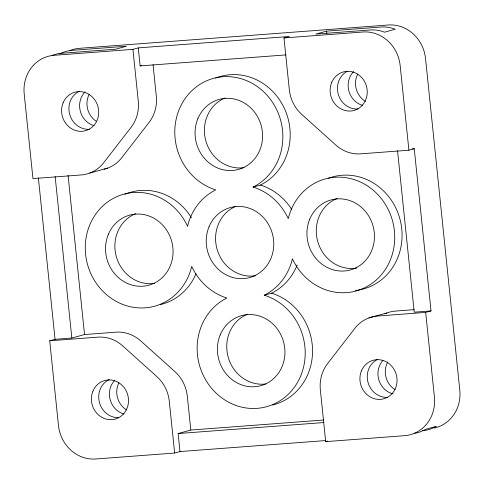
<?xml version="1.0" encoding="UTF-8"?>
<svg xmlns="http://www.w3.org/2000/svg" width="484" height="484" viewBox="0 0 484 484"><rect width="100%" height="100%" fill="white"/><g stroke="black" fill="none" stroke-linecap="round" stroke-linejoin="round"><path stroke-width="0.73" d="M132.925 49.362L138.273 101.114A36.318 33.571 74.6 0 1 131.079 127.34L103.794 162.606A36.318 33.571 74.6 0 1 81.149 174.954L32.954 178.596L24.2 93.896A36.318 33.571 74.6 0 1 54.045 55.315L132.925 49.362L138.267 47.892L289.323 36.481L283.981 37.958L289.329 89.703A36.318 33.571 74.6 0 0 301.792 114.448L335.884 145.085A36.318 33.571 74.6 0 0 360.713 153.845L408.907 150.209L414.25 148.733L431.014 310.928L425.672 312.398L377.472 316.04A36.318 33.571 74.6 0 0 354.826 328.388L327.547 363.653A36.318 33.571 74.6 0 0 320.347 389.886L325.696 441.632L404.582 435.679A36.318 33.571 74.6 0 0 434.42 397.098L425.672 312.398M138.267 47.892L140.13 65.909L141.54 65.522M326.591 31.133L315.907 34.074L370.212 29.978A36.318 33.571 74.6 0 1 384.52 32.192L395.204 29.246A36.318 33.571 74.6 0 0 380.896 27.031L326.591 31.133L326.857 33.378M89.709 173.072L107.738 168.099M253.102 187.078A58.11 53.718 74.6 0 1 288.276 218.683A58.11 53.718 74.6 0 1 368.088 186.334A58.11 53.718 74.6 0 1 377.635 278.705A58.11 53.718 74.6 0 1 292.421 258.819A58.11 53.718 74.6 0 1 264.276 295.204A58.11 53.718 74.6 0 1 297.751 381.967A58.11 53.718 74.6 0 1 211.726 388.464A58.11 53.718 74.6 0 1 226.893 298.029A58.11 53.718 74.6 0 1 191.718 266.424A58.11 53.718 74.6 0 1 111.901 298.767A58.11 53.718 74.6 0 1 102.36 206.402A58.11 53.718 74.6 0 1 187.574 226.288A58.11 53.718 74.6 0 1 215.719 189.897A58.11 53.718 74.6 0 1 182.244 103.134A58.11 53.718 74.6 0 1 268.269 96.643A58.11 53.718 74.6 0 1 253.102 187.078L260.446 185.051A58.11 53.718 74.6 0 1 291.785 209.584M49.713 340.784L55.055 339.314L71.838 338.044L84.531 334.547L115.942 332.175A36.318 33.571 74.6 0 1 140.765 340.942L174.863 371.573A36.318 33.571 74.6 0 1 187.326 396.317L190.811 430.046L178.124 433.543L179.987 451.566L174.645 453.036L95.759 458.995A36.318 33.571 74.6 0 1 58.467 425.484L49.713 340.784L97.907 337.148A36.318 33.571 74.6 0 1 122.736 345.915L156.828 376.546A36.318 33.571 74.6 0 1 169.297 401.29L174.645 453.036M264.276 295.204L271.621 293.183A58.11 53.718 74.6 0 0 297.182 265.002M368.911 317.921L386.946 312.954M325.696 441.632L327.698 441.081M283.981 37.958L362.867 31.998A36.318 33.571 74.6 0 1 400.159 65.509L408.907 150.209M140.13 65.909L285.923 54.904M412.065 148.903L414.25 148.733M414.201 309.657L395.507 311.067A36.318 33.571 74.6 0 0 384.919 313.795M431.014 310.928L414.231 312.192L397.546 150.754M190.811 430.046L323.826 420.003M178.124 433.543L323.917 422.538M179.987 451.566L325.78 440.555M153.053 64.662L156.308 96.141A36.318 33.571 74.6 0 1 149.108 122.367L121.823 157.639A36.318 33.571 74.6 0 1 104.248 169.182M68.081 175.359L84.531 334.547M55.158 176.606L71.838 338.044M38.375 177.876L55.055 339.314M387.188 397.364A19.977 18.465 74.6 0 1 367.876 381.84A19.977 18.465 74.6 0 1 377.798 359.249M393.032 393.916A19.977 18.465 74.6 0 1 378.857 379.976A19.977 18.465 74.6 0 1 382.911 360.447M395.156 389.705A19.977 18.465 74.6 0 1 387.787 361.887M414.655 433.325A36.318 33.571 74.6 0 0 425.557 429.326L436.247 426.38A36.318 33.571 74.6 0 1 422.611 430.706M434.305 428.044A36.318 33.571 74.6 0 0 459.8 390.104L425.533 58.516A36.318 33.571 74.6 0 0 388.241 25.005L79.418 48.321A36.318 33.571 74.6 0 0 69.508 50.747M215.61 78.093A58.11 53.718 74.6 0 1 285.33 110.54A58.11 53.718 74.6 0 1 260.446 185.051M328.569 178.203A58.11 53.718 74.6 0 1 400.377 220.783A58.11 53.718 74.6 0 1 355.323 290.473M271.621 293.183A58.11 53.718 74.6 0 1 312.549 350.392A58.11 53.718 74.6 0 1 272.692 405.005M124.86 194.326A58.11 53.718 74.6 0 1 191.464 217.8M196.014 273.732A58.11 53.718 74.6 0 1 160.361 304.593M154.547 283.382A36.318 33.571 74.6 0 1 116.233 256.326A36.318 33.571 74.6 0 1 135.677 213.686M126.614 409.978A19.977 18.465 74.6 0 1 118.907 382.802M365.359 101.362A19.977 18.465 74.6 0 1 357.652 74.185M96.207 121.248A19.977 18.465 74.6 0 1 89.11 94.459M118.647 417.644A19.977 18.465 74.6 0 1 99.335 402.113A19.977 18.465 74.6 0 1 109.257 379.529M123.813 414.008A19.977 18.465 74.6 0 1 114.375 380.726M59.635 53.99A36.318 33.571 74.6 0 1 72.074 50.348L126.378 46.246L115.694 49.193L61.389 53.294A36.318 33.571 74.6 0 0 52.066 55.472M358.075 108.985A19.977 18.465 74.6 0 1 338.268 94.217A19.977 18.465 74.6 0 1 347.379 71.221M362.552 105.391A19.977 18.465 74.6 0 1 348.855 90.919A19.977 18.465 74.6 0 1 353.598 71.59M94.017 125.671A19.977 18.465 74.6 0 1 80.314 111.193A19.977 18.465 74.6 0 1 85.057 91.869M89.54 129.264A19.977 18.465 74.6 0 1 69.629 114.133A19.977 18.465 74.6 0 1 79.461 91.186M244.075 167.652A36.318 33.571 74.6 0 1 205.761 140.596A36.318 33.571 74.6 0 1 225.211 97.95M265.698 384A36.318 33.571 74.6 0 1 228.006 356.466A36.318 33.571 74.6 0 1 247.554 314.207M356.678 268.057A36.318 33.571 74.6 0 1 317.74 241.504A36.318 33.571 74.6 0 1 337.088 198.476M255.249 275.777A36.318 33.571 74.6 0 1 217.038 249.103A36.318 33.571 74.6 0 1 235.708 206.359M92.928 391.102A19.977 18.465 74.6 0 0 111.985 419.628A19.977 18.465 74.6 0 0 124.902 388.688A19.977 18.465 74.6 0 0 92.928 391.102M361.469 370.823A19.977 18.465 74.6 0 0 380.527 399.354A19.977 18.465 74.6 0 0 393.444 368.409A19.977 18.465 74.6 0 0 361.469 370.823M331.673 82.486A19.977 18.465 74.6 0 0 350.731 111.011A19.977 18.465 74.6 0 0 363.647 80.072A19.977 18.465 74.6 0 0 331.673 82.486M63.132 102.759A19.977 18.465 74.6 0 0 82.189 131.291A19.977 18.465 74.6 0 0 95.106 100.345A19.977 18.465 74.6 0 0 63.132 102.759M108.362 234.329A36.318 33.571 74.6 0 0 143.016 286.201A36.318 33.571 74.6 0 0 166.502 229.942A36.318 33.571 74.6 0 0 108.362 234.329M220.238 334.855A36.318 33.571 74.6 0 0 254.893 386.722A36.318 33.571 74.6 0 0 278.379 330.463A36.318 33.571 74.6 0 0 220.238 334.855M309.766 219.125A36.318 33.571 74.6 0 0 344.426 270.992A36.318 33.571 74.6 0 0 367.907 214.733A36.318 33.571 74.6 0 0 309.766 219.125M209.064 226.724A36.318 33.571 74.6 0 0 243.718 278.596A36.318 33.571 74.6 0 0 267.204 222.338A36.318 33.571 74.6 0 0 209.064 226.724M197.889 118.598A36.318 33.571 74.6 0 0 232.55 170.465A36.318 33.571 74.6 0 0 256.03 114.206A36.318 33.571 74.6 0 0 197.889 118.598"/></g></svg>
